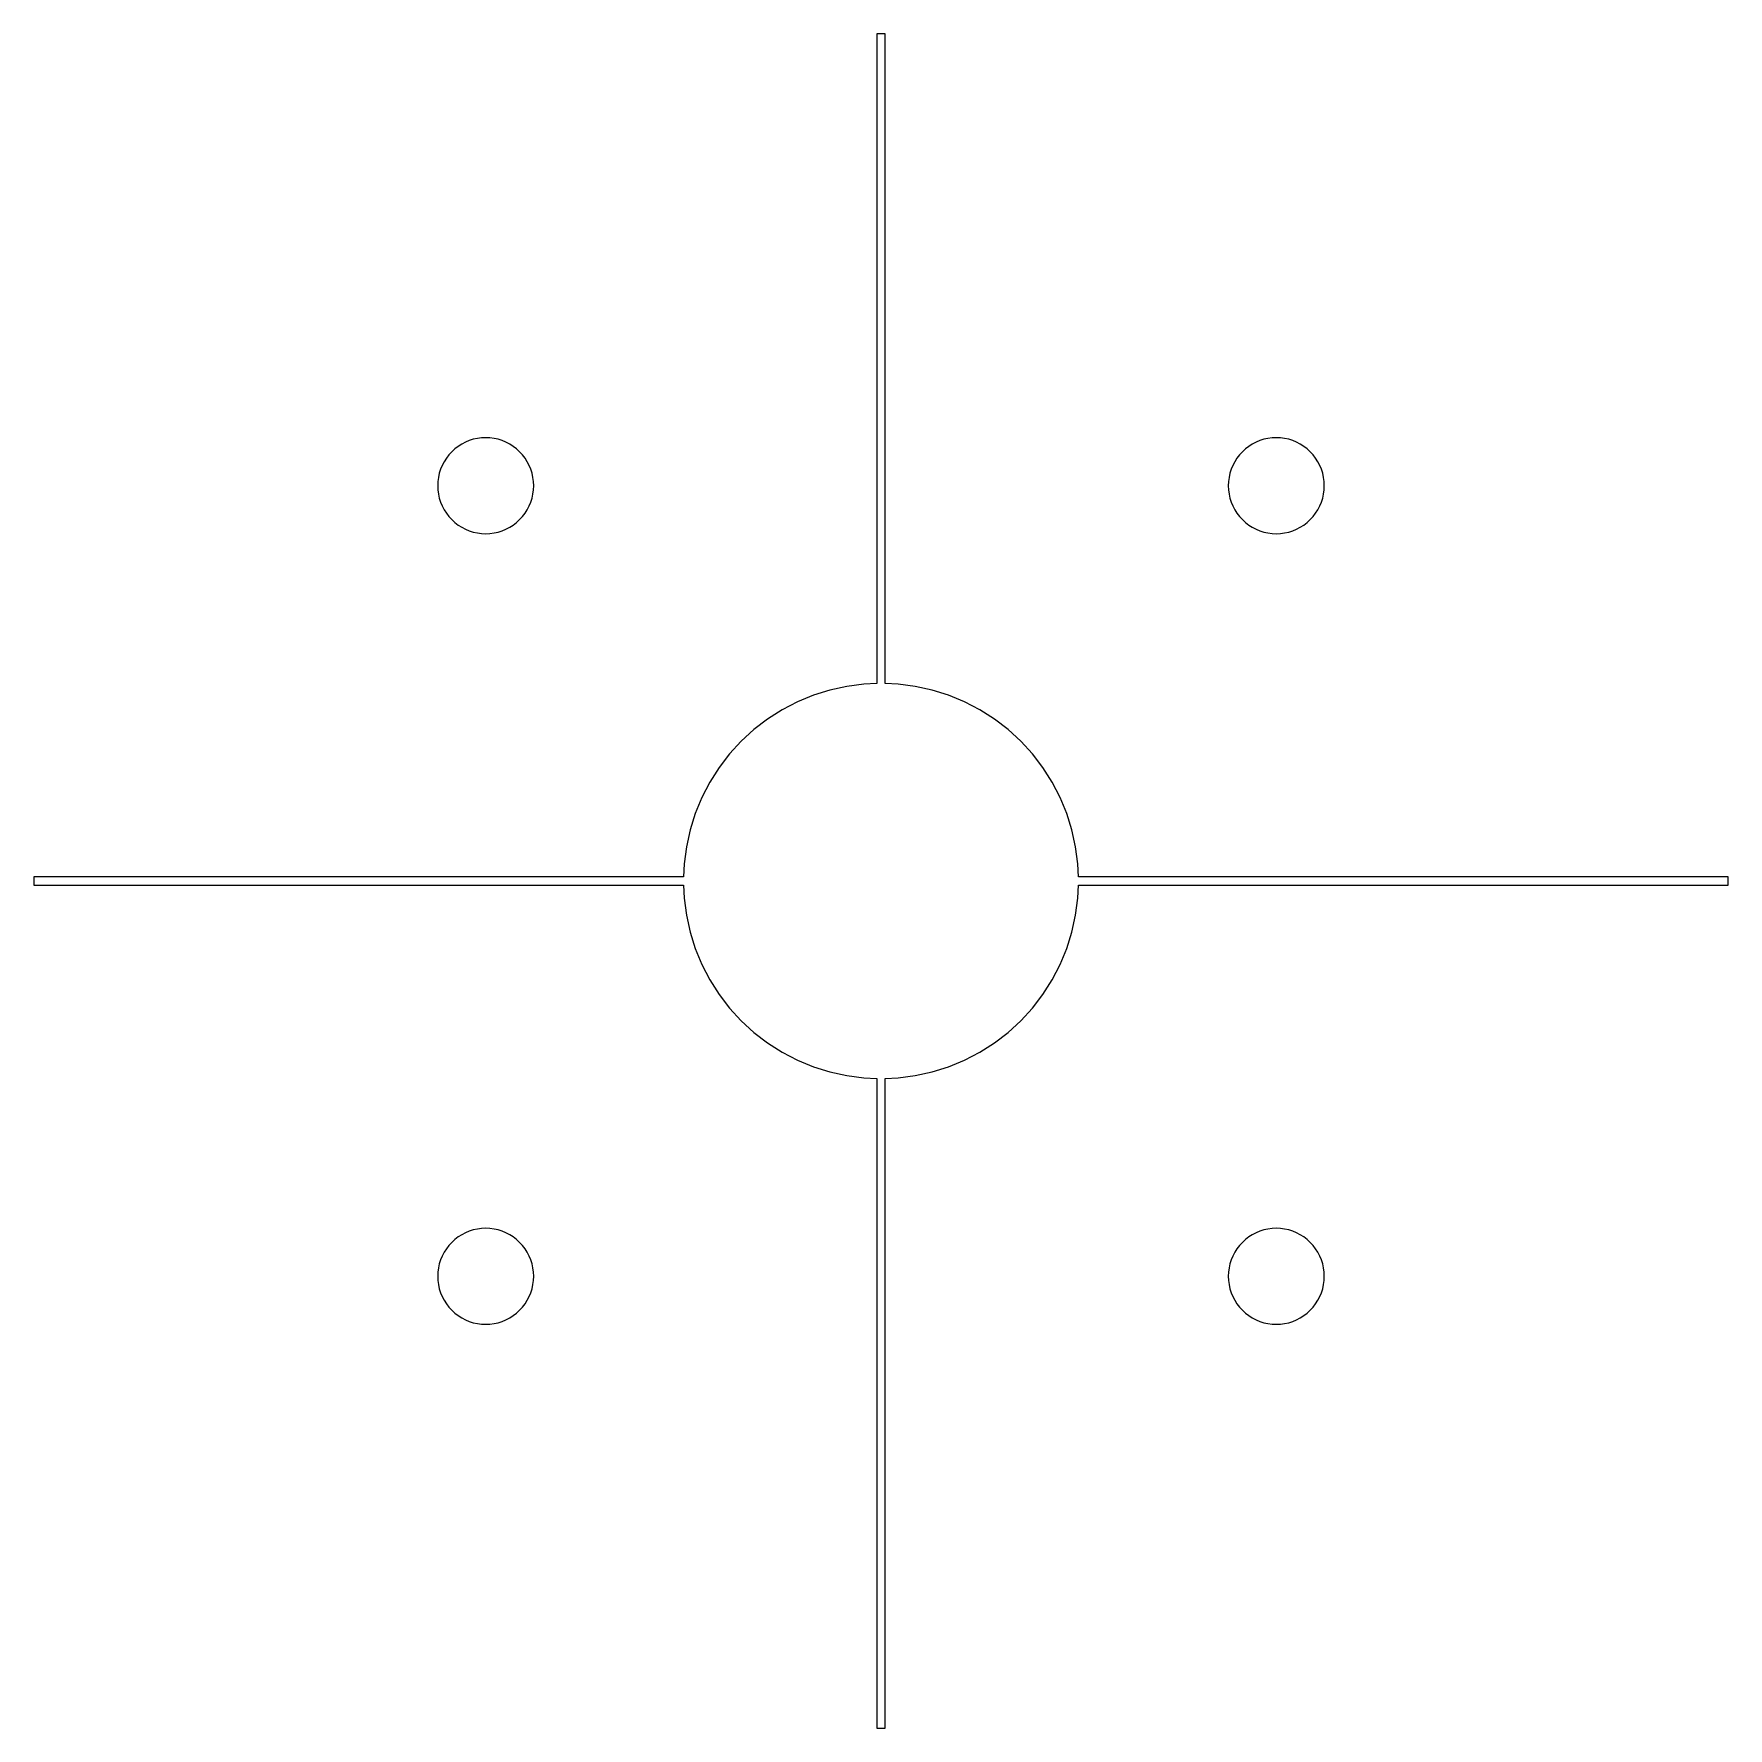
# Model space of a CAD drawing. Header units: metres. Extents: x -30 to 30, y -30 to 30.
import ezdxf

# ---------------------------------------------------------------- set-up
doc = ezdxf.new("R2010")
doc.units = ezdxf.units.M

msp = doc.modelspace()

# ---------------------------------------------------------------- linework, layer by layer
for p, q in [((0.149994, 30), (-0.149994, 30)), ((-0.149994, 30), (-0.149994, 6.99345)), ((0.149994, 6.99345), (0.149994, 30)), ((-14.44, 15.6421), (-14.5814, 15.5975)), ((-14.2952, 15.6742), (-14.44, 15.6421)), ((-14.1482, 15.6935), (-14.2952, 15.6742)), ((-14, 15.7), (-14.1482, 15.6935)), ((-13.8518, 15.6935), (-14, 15.7)), ((-13.7048, 15.6742), (-13.8518, 15.6935)), ((-13.56, 15.6421), (-13.7048, 15.6742)), ((-13.4186, 15.5975), (-13.56, 15.6421)), ((13.56, 15.6421), (13.4186, 15.5975)), ((13.7048, 15.6742), (13.56, 15.6421)), ((13.8518, 15.6935), (13.7048, 15.6742)), ((14, 15.7), (13.8518, 15.6935)), ((14.1482, 15.6935), (14, 15.7)), ((14.2952, 15.6742), (14.1482, 15.6935)), ((14.44, 15.6421), (14.2952, 15.6742)), ((14.5814, 15.5975), (14.44, 15.6421)), ((-15.3023, 15.0927), (-15.3925, 14.9751)), ((-15.2021, 15.2021), (-15.3023, 15.0927)), ((-15.0927, 15.3023), (-15.2021, 15.2021)), ((-14.9751, 15.3925), (-15.0927, 15.3023)), ((-14.85, 15.4722), (-14.9751, 15.3925)), ((-14.7184, 15.5407), (-14.85, 15.4722)), ((-14.5814, 15.5975), (-14.7184, 15.5407)), ((-13.2815, 15.5407), (-13.4186, 15.5975)), ((-13.15, 15.4722), (-13.2815, 15.5407)), ((-13.0249, 15.3925), (-13.15, 15.4722)), ((-12.9073, 15.3023), (-13.0249, 15.3925)), ((-12.7979, 15.2021), (-12.9073, 15.3023)), ((-12.6977, 15.0927), (-12.7979, 15.2021)), ((-12.6074, 14.9751), (-12.6977, 15.0927)), ((12.6977, 15.0927), (12.6074, 14.9751)), ((12.7979, 15.2021), (12.6977, 15.0927)), ((12.9073, 15.3023), (12.7979, 15.2021)), ((13.0249, 15.3925), (12.9073, 15.3023)), ((13.15, 15.4722), (13.0249, 15.3925)), ((13.2815, 15.5407), (13.15, 15.4722)), ((13.4186, 15.5975), (13.2815, 15.5407)), ((14.7184, 15.5407), (14.5814, 15.5975)), ((14.85, 15.4722), (14.7184, 15.5407)), ((14.9751, 15.3925), (14.85, 15.4722)), ((15.0927, 15.3023), (14.9751, 15.3925)), ((15.2021, 15.2021), (15.0927, 15.3023)), ((15.3023, 15.0927), (15.2021, 15.2021)), ((15.3925, 14.9751), (15.3023, 15.0927)), ((-15.6421, 14.44), (-15.6742, 14.2952)), ((-15.5975, 14.5814), (-15.6421, 14.44)), ((-15.5407, 14.7184), (-15.5975, 14.5814)), ((-15.4722, 14.85), (-15.5407, 14.7184)), ((-15.3925, 14.9751), (-15.4722, 14.85)), ((-12.5278, 14.85), (-12.6074, 14.9751)), ((-12.4593, 14.7184), (-12.5278, 14.85)), ((-12.4025, 14.5814), (-12.4593, 14.7184)), ((-12.3579, 14.44), (-12.4025, 14.5814)), ((-12.3258, 14.2952), (-12.3579, 14.44)), ((12.3579, 14.44), (12.3258, 14.2952)), ((12.4025, 14.5814), (12.3579, 14.44)), ((12.4593, 14.7184), (12.4025, 14.5814)), ((12.5278, 14.85), (12.4593, 14.7184)), ((12.6074, 14.9751), (12.5278, 14.85)), ((15.4722, 14.85), (15.3925, 14.9751)), ((15.5407, 14.7184), (15.4722, 14.85)), ((15.5975, 14.5814), (15.5407, 14.7184)), ((15.6421, 14.44), (15.5975, 14.5814)), ((15.6742, 14.2952), (15.6421, 14.44)), ((-15.6935, 14.1482), (-15.7, 14)), ((-15.7, 14), (-15.6935, 13.8518)), ((-15.6742, 14.2952), (-15.6935, 14.1482)), ((-15.6935, 13.8518), (-15.6742, 13.7048)), ((-12.3065, 14.1482), (-12.3258, 14.2952)), ((-12.3258, 13.7048), (-12.3065, 13.8518)), ((-12.3, 14), (-12.3065, 14.1482)), ((-12.3065, 13.8518), (-12.3, 14)), ((12.3065, 14.1482), (12.3, 14)), ((12.3, 14), (12.3065, 13.8518)), ((12.3258, 14.2952), (12.3065, 14.1482)), ((12.3065, 13.8518), (12.3258, 13.7048)), ((15.6935, 14.1482), (15.6742, 14.2952)), ((15.6742, 13.7048), (15.6935, 13.8518)), ((15.7, 14), (15.6935, 14.1482)), ((15.6935, 13.8518), (15.7, 14)), ((-15.6742, 13.7048), (-15.6421, 13.56)), ((-15.6421, 13.56), (-15.5975, 13.4186)), ((-15.5975, 13.4186), (-15.5407, 13.2815)), ((-15.5407, 13.2815), (-15.4722, 13.15)), ((-12.5278, 13.15), (-12.4593, 13.2815)), ((-12.4593, 13.2815), (-12.4025, 13.4186)), ((-12.4025, 13.4186), (-12.3579, 13.56)), ((-12.3579, 13.56), (-12.3258, 13.7048)), ((12.3258, 13.7048), (12.3579, 13.56)), ((12.3579, 13.56), (12.4025, 13.4186)), ((12.4025, 13.4186), (12.4593, 13.2815)), ((12.4593, 13.2815), (12.5278, 13.15)), ((15.4722, 13.15), (15.5407, 13.2815)), ((15.5407, 13.2815), (15.5975, 13.4186)), ((15.5975, 13.4186), (15.6421, 13.56)), ((15.6421, 13.56), (15.6742, 13.7048)), ((-15.4722, 13.15), (-15.3925, 13.0249)), ((-15.3925, 13.0249), (-15.3023, 12.9073)), ((-15.3023, 12.9073), (-15.2021, 12.7979)), ((-15.2021, 12.7979), (-15.0927, 12.6977)), ((-15.0927, 12.6977), (-14.9751, 12.6074)), ((-14.9751, 12.6074), (-14.85, 12.5278)), ((-13.15, 12.5278), (-13.0249, 12.6074)), ((-13.0249, 12.6074), (-12.9073, 12.6977)), ((-12.9073, 12.6977), (-12.7979, 12.7979)), ((-12.7979, 12.7979), (-12.6977, 12.9073)), ((-12.6977, 12.9073), (-12.6074, 13.0249)), ((-12.6074, 13.0249), (-12.5278, 13.15)), ((12.5278, 13.15), (12.6074, 13.0249)), ((12.6074, 13.0249), (12.6977, 12.9073)), ((12.6977, 12.9073), (12.7979, 12.7979)), ((12.7979, 12.7979), (12.9073, 12.6977)), ((12.9073, 12.6977), (13.0249, 12.6074)), ((13.0249, 12.6074), (13.15, 12.5278)), ((14.85, 12.5278), (14.9751, 12.6074)), ((14.9751, 12.6074), (15.0927, 12.6977)), ((15.0927, 12.6977), (15.2021, 12.7979)), ((15.2021, 12.7979), (15.3023, 12.9073)), ((15.3023, 12.9073), (15.3925, 13.0249)), ((15.3925, 13.0249), (15.4722, 13.15)), ((-14.85, 12.5278), (-14.7184, 12.4593)), ((-14.7184, 12.4593), (-14.5814, 12.4025)), ((-14.5814, 12.4025), (-14.44, 12.3579)), ((-14.44, 12.3579), (-14.2952, 12.3258)), ((-14.2952, 12.3258), (-14.1482, 12.3065)), ((-14.1482, 12.3065), (-14, 12.3)), ((-14, 12.3), (-13.8518, 12.3065)), ((-13.8518, 12.3065), (-13.7048, 12.3258)), ((-13.7048, 12.3258), (-13.56, 12.3579)), ((-13.56, 12.3579), (-13.4186, 12.4025)), ((-13.4186, 12.4025), (-13.2815, 12.4593)), ((-13.2815, 12.4593), (-13.15, 12.5278)), ((13.15, 12.5278), (13.2815, 12.4593)), ((13.2815, 12.4593), (13.4186, 12.4025)), ((13.4186, 12.4025), (13.56, 12.3579)), ((13.56, 12.3579), (13.7048, 12.3258)), ((13.7048, 12.3258), (13.8518, 12.3065)), ((13.8518, 12.3065), (14, 12.3)), ((14, 12.3), (14.1482, 12.3065)), ((14.1482, 12.3065), (14.2952, 12.3258)), ((14.2952, 12.3258), (14.44, 12.3579)), ((14.44, 12.3579), (14.5814, 12.4025)), ((14.5814, 12.4025), (14.7184, 12.4593)), ((14.7184, 12.4593), (14.85, 12.5278)), ((-1.81172, 6.76147), (-2.39413, 6.57784)), ((-1.21553, 6.89365), (-1.81172, 6.76147)), ((-0.610077, 6.97336), (-1.21553, 6.89365)), ((-0.149994, 6.99345), (-0.610077, 6.97336)), ((0.610077, 6.97336), (0.149994, 6.99345)), ((1.21553, 6.89365), (0.610077, 6.97336)), ((1.81172, 6.76147), (1.21553, 6.89365)), ((2.39413, 6.57784), (1.81172, 6.76147)), ((-3.5, 6.06216), (-4.01503, 5.73405)), ((-2.95831, 6.34415), (-3.5, 6.06216)), ((-2.39413, 6.57784), (-2.95831, 6.34415)), ((2.95831, 6.34415), (2.39413, 6.57784)), ((3.5, 6.06216), (2.95831, 6.34415)), ((4.01503, 5.73405), (3.5, 6.06216)), ((-4.01503, 5.73405), (-4.49951, 5.3623)), ((4.49951, 5.3623), (4.01503, 5.73405)), ((-4.94974, 4.94974), (-5.3623, 4.49951)), ((-4.49951, 5.3623), (-4.94974, 4.94974)), ((4.94974, 4.94974), (4.49951, 5.3623)), ((5.3623, 4.49951), (4.94974, 4.94974)), ((-5.3623, 4.49951), (-5.73405, 4.01503)), ((5.73405, 4.01503), (5.3623, 4.49951)), ((-5.73405, 4.01503), (-6.06216, 3.5)), ((6.06216, 3.5), (5.73405, 4.01503)), ((-6.06216, 3.5), (-6.34415, 2.95831)), ((6.34415, 2.95831), (6.06216, 3.5)), ((-6.34415, 2.95831), (-6.57784, 2.39413)), ((6.57784, 2.39413), (6.34415, 2.95831)), ((-6.76147, 1.81172), (-6.89365, 1.21553)), ((-6.57784, 2.39413), (-6.76147, 1.81172)), ((6.76147, 1.81172), (6.57784, 2.39413)), ((6.89365, 1.21553), (6.76147, 1.81172)), ((-6.89365, 1.21553), (-6.97336, 0.610077)), ((6.97336, 0.610077), (6.89365, 1.21553)), ((-6.97336, 0.610077), (-6.99345, 0.149994)), ((6.99345, 0.149994), (6.97336, 0.610077)), ((-6.99345, 0.149994), (-30, 0.149994)), ((-30, 0.149994), (-30, -0.149994)), ((30, 0.149994), (6.99345, 0.149994)), ((30, -0.149994), (30, 0.149994)), ((-30, -0.149994), (-6.99345, -0.149994)), ((-6.99345, -0.149994), (-6.97336, -0.610077)), ((6.97336, -0.610077), (6.99345, -0.149994)), ((6.99345, -0.149994), (30, -0.149994)), ((-6.97336, -0.610077), (-6.89365, -1.21553)), ((6.89365, -1.21553), (6.97336, -0.610077)), ((-6.89365, -1.21553), (-6.76147, -1.81172)), ((6.76147, -1.81172), (6.89365, -1.21553)), ((-6.76147, -1.81172), (-6.57784, -2.39413)), ((-6.57784, -2.39413), (-6.34415, -2.95831)), ((6.34415, -2.95831), (6.57784, -2.39413)), ((6.57784, -2.39413), (6.76147, -1.81172)), ((-6.34415, -2.95831), (-6.06216, -3.5)), ((6.06216, -3.5), (6.34415, -2.95831)), ((-6.06216, -3.5), (-5.73405, -4.01503)), ((5.73405, -4.01503), (6.06216, -3.5)), ((-5.73405, -4.01503), (-5.3623, -4.49951)), ((5.3623, -4.49951), (5.73405, -4.01503)), ((-5.3623, -4.49951), (-4.94974, -4.94974)), ((4.94974, -4.94974), (5.3623, -4.49951)), ((-4.94974, -4.94974), (-4.49951, -5.3623)), ((-4.49951, -5.3623), (-4.01503, -5.73405)), ((4.01503, -5.73405), (4.49951, -5.3623)), ((4.49951, -5.3623), (4.94974, -4.94974)), ((-4.01503, -5.73405), (-3.5, -6.06216)), ((3.5, -6.06216), (4.01503, -5.73405)), ((-3.5, -6.06216), (-2.95831, -6.34415)), ((-2.95831, -6.34415), (-2.39413, -6.57784)), ((-2.39413, -6.57784), (-1.81172, -6.76147)), ((1.81172, -6.76147), (2.39413, -6.57784)), ((2.39413, -6.57784), (2.95831, -6.34415)), ((2.95831, -6.34415), (3.5, -6.06216)), ((-1.81172, -6.76147), (-1.21553, -6.89365)), ((-1.21553, -6.89365), (-0.610077, -6.97336)), ((-0.610077, -6.97336), (-0.149994, -6.99345)), ((-0.149994, -6.99345), (-0.149994, -30)), ((0.149994, -6.99345), (0.610077, -6.97336)), ((0.149994, -30), (0.149994, -6.99345)), ((0.610077, -6.97336), (1.21553, -6.89365)), ((1.21553, -6.89365), (1.81172, -6.76147)), ((-14.85, -12.5278), (-14.9751, -12.6074)), ((-14.7184, -12.4593), (-14.85, -12.5278)), ((-14.5814, -12.4025), (-14.7184, -12.4593)), ((-14.44, -12.3579), (-14.5814, -12.4025)), ((-14.2952, -12.3258), (-14.44, -12.3579)), ((-14.1482, -12.3065), (-14.2952, -12.3258)), ((-14, -12.3), (-14.1482, -12.3065)), ((-13.8518, -12.3065), (-14, -12.3)), ((-13.7048, -12.3258), (-13.8518, -12.3065)), ((-13.56, -12.3579), (-13.7048, -12.3258)), ((-13.4186, -12.4025), (-13.56, -12.3579)), ((-13.2815, -12.4593), (-13.4186, -12.4025)), ((-13.15, -12.5278), (-13.2815, -12.4593)), ((-13.0249, -12.6074), (-13.15, -12.5278)), ((13.15, -12.5278), (13.0249, -12.6074)), ((13.2815, -12.4593), (13.15, -12.5278)), ((13.4186, -12.4025), (13.2815, -12.4593)), ((13.56, -12.3579), (13.4186, -12.4025)), ((13.7048, -12.3258), (13.56, -12.3579)), ((13.8518, -12.3065), (13.7048, -12.3258)), ((14, -12.3), (13.8518, -12.3065)), ((14.1482, -12.3065), (14, -12.3)), ((14.2952, -12.3258), (14.1482, -12.3065)), ((14.44, -12.3579), (14.2952, -12.3258)), ((14.5814, -12.4025), (14.44, -12.3579)), ((14.7184, -12.4593), (14.5814, -12.4025)), ((14.85, -12.5278), (14.7184, -12.4593)), ((14.9751, -12.6074), (14.85, -12.5278)), ((-15.4722, -13.15), (-15.5407, -13.2815)), ((-15.3925, -13.0249), (-15.4722, -13.15)), ((-15.3023, -12.9073), (-15.3925, -13.0249)), ((-15.2021, -12.7979), (-15.3023, -12.9073)), ((-15.0927, -12.6977), (-15.2021, -12.7979)), ((-14.9751, -12.6074), (-15.0927, -12.6977)), ((-12.9073, -12.6977), (-13.0249, -12.6074)), ((-12.7979, -12.7979), (-12.9073, -12.6977)), ((-12.6977, -12.9073), (-12.7979, -12.7979)), ((-12.6074, -13.0249), (-12.6977, -12.9073)), ((-12.5278, -13.15), (-12.6074, -13.0249)), ((-12.4593, -13.2815), (-12.5278, -13.15)), ((12.5278, -13.15), (12.4593, -13.2815)), ((12.6074, -13.0249), (12.5278, -13.15)), ((12.6977, -12.9073), (12.6074, -13.0249)), ((12.7979, -12.7979), (12.6977, -12.9073)), ((12.9073, -12.6977), (12.7979, -12.7979)), ((13.0249, -12.6074), (12.9073, -12.6977)), ((15.0927, -12.6977), (14.9751, -12.6074)), ((15.2021, -12.7979), (15.0927, -12.6977)), ((15.3023, -12.9073), (15.2021, -12.7979)), ((15.3925, -13.0249), (15.3023, -12.9073)), ((15.4722, -13.15), (15.3925, -13.0249)), ((15.5407, -13.2815), (15.4722, -13.15)), ((-15.6742, -13.7048), (-15.6935, -13.8518)), ((-15.6421, -13.56), (-15.6742, -13.7048)), ((-15.5975, -13.4186), (-15.6421, -13.56)), ((-15.5407, -13.2815), (-15.5975, -13.4186)), ((-12.4025, -13.4186), (-12.4593, -13.2815)), ((-12.3579, -13.56), (-12.4025, -13.4186)), ((-12.3258, -13.7048), (-12.3579, -13.56)), ((-12.3065, -13.8518), (-12.3258, -13.7048)), ((12.3258, -13.7048), (12.3065, -13.8518)), ((12.3579, -13.56), (12.3258, -13.7048)), ((12.4025, -13.4186), (12.3579, -13.56)), ((12.4593, -13.2815), (12.4025, -13.4186)), ((15.5975, -13.4186), (15.5407, -13.2815)), ((15.6421, -13.56), (15.5975, -13.4186)), ((15.6742, -13.7048), (15.6421, -13.56)), ((15.6935, -13.8518), (15.6742, -13.7048)), ((-15.6935, -13.8518), (-15.7, -14)), ((-15.7, -14), (-15.6935, -14.1482)), ((-15.6935, -14.1482), (-15.6742, -14.2952)), ((-15.6742, -14.2952), (-15.6421, -14.44)), ((-12.3579, -14.44), (-12.3258, -14.2952)), ((-12.3258, -14.2952), (-12.3065, -14.1482)), ((-12.3, -14), (-12.3065, -13.8518)), ((-12.3065, -14.1482), (-12.3, -14)), ((12.3065, -13.8518), (12.3, -14)), ((12.3, -14), (12.3065, -14.1482)), ((12.3065, -14.1482), (12.3258, -14.2952)), ((12.3258, -14.2952), (12.3579, -14.44)), ((15.6421, -14.44), (15.6742, -14.2952)), ((15.6742, -14.2952), (15.6935, -14.1482)), ((15.7, -14), (15.6935, -13.8518)), ((15.6935, -14.1482), (15.7, -14)), ((-15.6421, -14.44), (-15.5975, -14.5814)), ((-15.5975, -14.5814), (-15.5407, -14.7184)), ((-15.5407, -14.7184), (-15.4722, -14.85)), ((-15.4722, -14.85), (-15.3925, -14.9751)), ((-15.3925, -14.9751), (-15.3023, -15.0927)), ((-12.6977, -15.0927), (-12.6074, -14.9751)), ((-12.6074, -14.9751), (-12.5278, -14.85)), ((-12.5278, -14.85), (-12.4593, -14.7184)), ((-12.4593, -14.7184), (-12.4025, -14.5814)), ((-12.4025, -14.5814), (-12.3579, -14.44)), ((12.3579, -14.44), (12.4025, -14.5814)), ((12.4025, -14.5814), (12.4593, -14.7184)), ((12.4593, -14.7184), (12.5278, -14.85)), ((12.5278, -14.85), (12.6074, -14.9751)), ((12.6074, -14.9751), (12.6977, -15.0927)), ((15.3023, -15.0927), (15.3925, -14.9751)), ((15.3925, -14.9751), (15.4722, -14.85)), ((15.4722, -14.85), (15.5407, -14.7184)), ((15.5407, -14.7184), (15.5975, -14.5814)), ((15.5975, -14.5814), (15.6421, -14.44)), ((-15.3023, -15.0927), (-15.2021, -15.2021)), ((-15.2021, -15.2021), (-15.0927, -15.3023)), ((-15.0927, -15.3023), (-14.9751, -15.3925)), ((-14.9751, -15.3925), (-14.85, -15.4722)), ((-14.85, -15.4722), (-14.7184, -15.5407)), ((-14.7184, -15.5407), (-14.5814, -15.5975)), ((-14.5814, -15.5975), (-14.44, -15.6421)), ((-13.56, -15.6421), (-13.4186, -15.5975)), ((-13.4186, -15.5975), (-13.2815, -15.5407)), ((-13.2815, -15.5407), (-13.15, -15.4722)), ((-13.15, -15.4722), (-13.0249, -15.3925)), ((-13.0249, -15.3925), (-12.9073, -15.3023)), ((-12.9073, -15.3023), (-12.7979, -15.2021)), ((-12.7979, -15.2021), (-12.6977, -15.0927)), ((12.6977, -15.0927), (12.7979, -15.2021)), ((12.7979, -15.2021), (12.9073, -15.3023)), ((12.9073, -15.3023), (13.0249, -15.3925)), ((13.0249, -15.3925), (13.15, -15.4722)), ((13.15, -15.4722), (13.2815, -15.5407)), ((13.2815, -15.5407), (13.4186, -15.5975)), ((13.4186, -15.5975), (13.56, -15.6421)), ((14.44, -15.6421), (14.5814, -15.5975)), ((14.5814, -15.5975), (14.7184, -15.5407)), ((14.7184, -15.5407), (14.85, -15.4722)), ((14.85, -15.4722), (14.9751, -15.3925)), ((14.9751, -15.3925), (15.0927, -15.3023)), ((15.0927, -15.3023), (15.2021, -15.2021)), ((15.2021, -15.2021), (15.3023, -15.0927)), ((-14.44, -15.6421), (-14.2952, -15.6742)), ((-14.2952, -15.6742), (-14.1482, -15.6935)), ((-14.1482, -15.6935), (-14, -15.7)), ((-14, -15.7), (-13.8518, -15.6935)), ((-13.8518, -15.6935), (-13.7048, -15.6742)), ((-13.7048, -15.6742), (-13.56, -15.6421)), ((13.56, -15.6421), (13.7048, -15.6742)), ((13.7048, -15.6742), (13.8518, -15.6935)), ((13.8518, -15.6935), (14, -15.7)), ((14, -15.7), (14.1482, -15.6935)), ((14.1482, -15.6935), (14.2952, -15.6742)), ((14.2952, -15.6742), (14.44, -15.6421)), ((-0.149994, -30), (0.149994, -30))]:
    msp.add_line(p, q)

doc.saveas('drawing.dxf')
